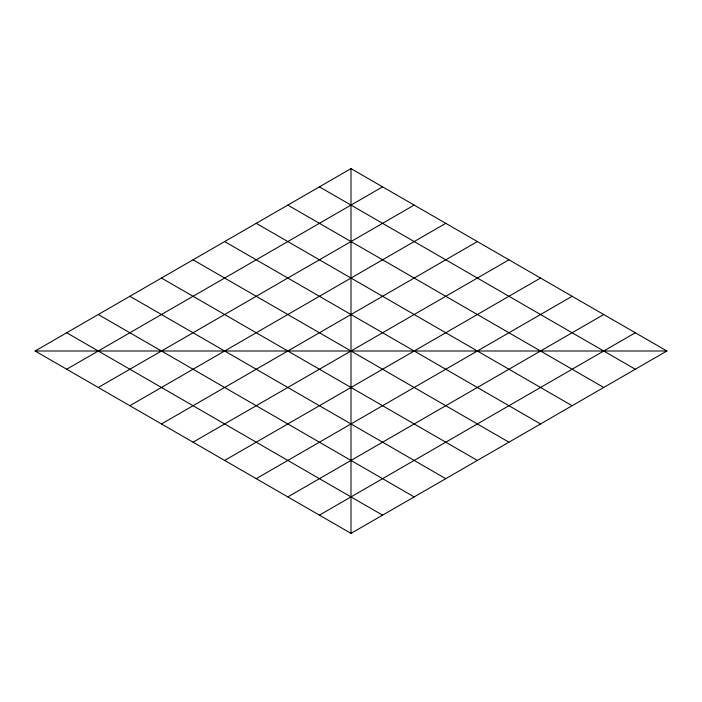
<?xml version="1.0" encoding="UTF-8"?>
<svg xmlns="http://www.w3.org/2000/svg" width="702" height="702" viewBox="0 0 702 702"><rect width="100%" height="100%" fill="white"/><g stroke="black" fill="none" stroke-linecap="round" stroke-linejoin="round"><path stroke-width="1.05" d="M35.1 351L351 168.62L666.9 351L351 533.38L35.1 351L666.9 351M66.69 369.234L382.59 186.855M98.28 387.478L414.18 205.089M129.87 405.712L445.77 223.333M161.46 423.955L477.36 241.567M193.05 442.19L508.95 259.81M224.64 460.433L540.54 278.045M256.23 478.667L572.13 296.288M287.82 496.911L603.72 314.522M319.41 515.145L635.31 332.766M319.41 186.855L635.31 369.234M287.82 205.089L603.72 387.478M256.23 223.333L572.13 405.712M224.64 241.567L540.54 423.955M193.05 259.81L508.95 442.19M161.46 278.045L477.36 460.433M129.87 296.288L445.77 478.667M98.28 314.522L414.18 496.911M66.69 332.766L382.59 515.145M351 168.62L351 533.38"/></g></svg>
